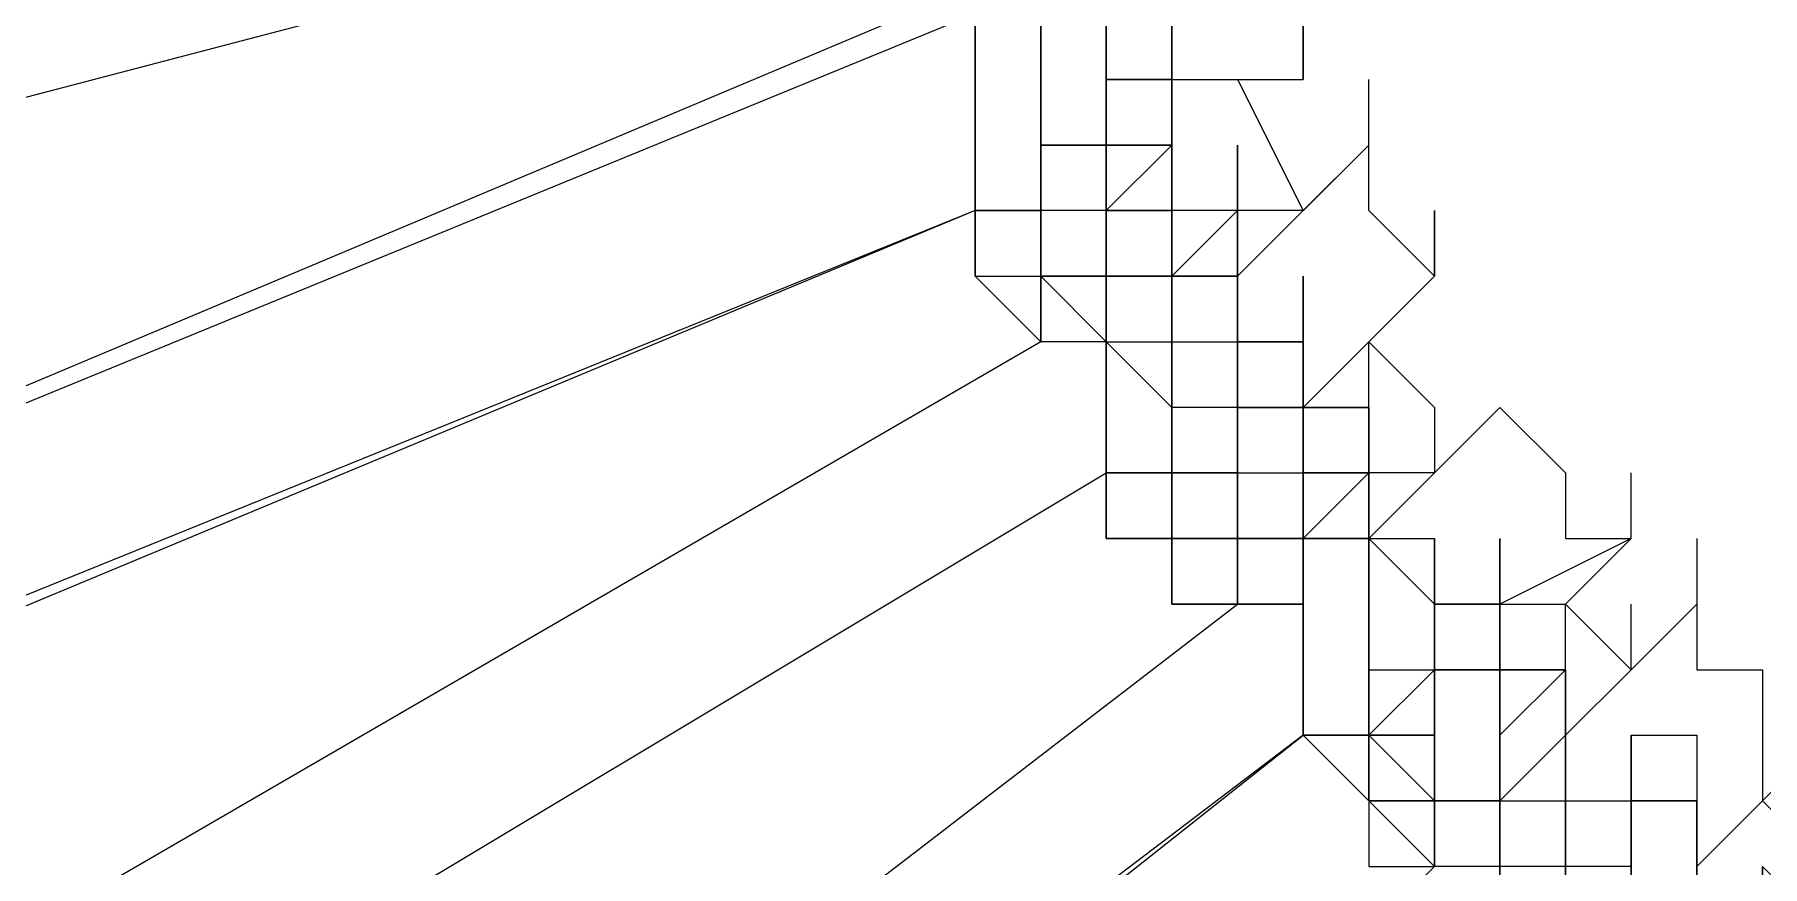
# Model space of a CAD drawing. Header units: inches. Extents: x 3324238 to 135265466, y -1036581 to 20094598.
# Drawn here: x 3353507.925 to 3353510.046, y -519256.345 to -519255.323 of the extents above; entities that cross this region are included whole.
import ezdxf

# ---------------------------------------------------------------- set-up
doc = ezdxf.new("R2010")
doc.units = ezdxf.units.IN
doc.header["$MEASUREMENT"] = 0
doc.layers.add('PDF_Geometry', color=7, linetype='Continuous')

msp = doc.modelspace()

# ---------------------------------------------------------------- linework, layer by layer
at = {"layer": 'PDF_Geometry', "lineweight": 25}
for points in [[(3353505.776, -519256.2641), (3353505.776, -519256.3446), (3353505.776, -519256.4252), (3353505.776, -519256.3446), (3353505.776, -519256.4252), (3353505.8566, -519256.4252), (3353505.776, -519256.4252), (3353505.776, -519256.3446), (3353505.6954, -519256.3446), (3353505.6149, -519256.2641), (3353505.6149, -519256.1835), (3353505.5343, -519256.1029), (3353505.5343, -519256.0223), (3353508.9183, -519255.1361)], [(3353509.0794, -519255.2972), (3353509.0794, -519255.3778), (3353509.0794, -519255.2972), (3353509.0794, -519255.2166)], [(3353509.0794, -519255.2972), (3353509.0794, -519255.3778), (3353509.0794, -519255.2972), (3353509.0794, -519255.3778), (3353509.0794, -519255.2972), (3353505.9371, -519256.5863), (3353508.9989, -519255.2972)], [(3353508.9989, -519255.2972), (3353509.0794, -519255.2972), (3353509.0794, -519255.3778), (3353509.0794, -519255.4583)], [(3353509.0794, -519255.3778), (3353509.0794, -519255.2972)], [(3353509.0794, -519255.3778), (3353509.0794, -519255.2972)], [(3353509.0794, -519255.6195), (3353509.0794, -519255.5389), (3353509.0794, -519255.4583), (3353509.0794, -519255.5389), (3353509.16, -519255.5389), (3353509.16, -519255.4583), (3353509.16, -519255.5389), (3353509.16, -519255.4583), (3353509.16, -519255.5389), (3353509.0794, -519255.5389), (3353509.0794, -519255.6195), (3353509.0794, -519255.5389), (3353509.0794, -519255.6195), (3353509.0794, -519255.5389), (3353509.0794, -519255.6195), (3353509.16, -519255.6195), (3353509.16, -519255.5389), (3353509.16, -519255.6195), (3353509.16, -519255.7001), (3353509.16, -519255.6195), (3353509.16, -519255.5389), (3353509.16, -519255.4583), (3353509.16, -519255.3778), (3353509.16, -519255.4583), (3353509.2406, -519255.4583), (3353509.2406, -519255.3778), (3353509.2406, -519255.4583), (3353509.2406, -519255.5389), (3353509.2406, -519255.4583), (3353509.2406, -519255.5389), (3353509.2406, -519255.6195), (3353509.2406, -519255.5389), (3353509.2406, -519255.6195), (3353509.2406, -519255.5389), (3353509.2406, -519255.6195), (3353509.3211, -519255.6195), (3353509.3211, -519255.5389), (3353509.2406, -519255.5389), (3353509.2406, -519255.4583), (3353509.2406, -519255.5389), (3353509.2406, -519255.6195), (3353509.2406, -519255.7001), (3353509.2406, -519255.6195), (3353509.2406, -519255.5389), (3353509.3211, -519255.5389), (3353509.3211, -519255.4583), (3353509.3211, -519255.5389), (3353509.3211, -519255.4583), (3353509.3211, -519255.5389), (3353509.3211, -519255.4583), (3353509.3211, -519255.3778), (3353509.3211, -519255.4583), (3353509.3211, -519255.3778), (3353509.3211, -519255.4583), (3353509.3211, -519255.3778), (3353509.3211, -519255.4583), (3353509.3211, -519255.5389), (3353509.3211, -519255.4583), (3353509.3211, -519255.3778), (3353509.2406, -519255.3778), (3353509.3211, -519255.3778), (3353509.3211, -519255.4583), (3353509.3211, -519255.5389), (3353509.3211, -519255.4583), (3353509.3211, -519255.5389), (3353509.3211, -519255.6195), (3353509.3211, -519255.5389), (3353509.3211, -519255.4583), (3353509.3211, -519255.3778), (3353509.3211, -519255.4583), (3353509.3211, -519255.3778), (3353509.3211, -519255.2972), (3353509.3211, -519255.3778), (3353509.3211, -519255.4583), (3353509.3211, -519255.3778), (3353509.3211, -519255.4583), (3353509.3211, -519255.3778), (3353509.4017, -519255.3778), (3353509.4823, -519255.5389), (3353509.4017, -519255.5389), (3353509.4017, -519255.4583), (3353509.4017, -519255.5389), (3353509.4017, -519255.4583), (3353509.4017, -519255.5389), (3353509.3211, -519255.5389), (3353509.3211, -519255.4583), (3353509.3211, -519255.5389), (3353509.2406, -519255.5389), (3353509.2406, -519255.4583), (3353509.2406, -519255.5389), (3353509.2406, -519255.4583), (3353509.2406, -519255.5389), (3353509.16, -519255.5389), (3353509.16, -519255.4583), (3353509.16, -519255.5389), (3353509.16, -519255.4583), (3353509.16, -519255.3778), (3353509.16, -519255.2972), (3353509.16, -519255.3778), (3353509.16, -519255.2972), (3353509.16, -519255.3778), (3353509.16, -519255.2972)], [(3353509.16, -519255.2972), (3353509.16, -519255.3778), (3353509.16, -519255.4583), (3353509.16, -519255.5389), (3353509.16, -519255.4583), (3353509.16, -519255.5389), (3353509.16, -519255.4583), (3353509.16, -519255.5389), (3353509.16, -519255.6195), (3353509.16, -519255.5389), (3353509.16, -519255.6195), (3353509.16, -519255.5389), (3353509.16, -519255.6195), (3353509.16, -519255.5389), (3353509.16, -519255.6195), (3353509.2406, -519255.6195), (3353509.2406, -519255.5389), (3353509.2406, -519255.6195), (3353509.2406, -519255.5389), (3353509.3211, -519255.5389), (3353509.3211, -519255.4583), (3353509.3211, -519255.5389), (3353509.3211, -519255.4583), (3353509.3211, -519255.3778), (3353509.4823, -519255.3778), (3353509.4823, -519255.2972)], [(3353509.16, -519255.3778), (3353509.16, -519255.2972)], [(3353509.16, -519255.3778), (3353509.16, -519255.2972)], [(3353509.3211, -519255.3778), (3353509.3211, -519255.4583), (3353509.3211, -519255.3778), (3353509.3211, -519255.2972), (3353509.3211, -519255.3778), (3353509.3211, -519255.4583), (3353509.3211, -519255.5389), (3353509.3211, -519255.4583), (3353509.3211, -519255.5389), (3353509.3211, -519255.4583), (3353509.3211, -519255.5389), (3353509.3211, -519255.6195), (3353509.3211, -519255.5389), (3353509.3211, -519255.6195), (3353509.4017, -519255.5389), (3353509.3211, -519255.5389), (3353509.3211, -519255.4583), (3353509.3211, -519255.5389), (3353509.2406, -519255.5389), (3353509.2406, -519255.6195), (3353509.2406, -519255.7001), (3353509.2406, -519255.6195), (3353509.2406, -519255.5389), (3353509.3211, -519255.5389), (3353509.3211, -519255.4583), (3353509.2406, -519255.5389), (3353509.2406, -519255.6195), (3353509.2406, -519255.7001), (3353509.2406, -519255.6195), (3353509.2406, -519255.7001), (3353509.2406, -519255.6195), (3353509.2406, -519255.5389), (3353509.2406, -519255.6195), (3353509.2406, -519255.5389), (3353509.2406, -519255.4583), (3353509.2406, -519255.5389), (3353509.2406, -519255.6195), (3353509.2406, -519255.5389), (3353509.2406, -519255.4583), (3353509.2406, -519255.3778), (3353509.2406, -519255.2972), (3353509.2406, -519255.3778), (3353509.2406, -519255.4583), (3353509.2406, -519255.5389), (3353509.3211, -519255.5389), (3353509.3211, -519255.4583), (3353509.3211, -519255.5389), (3353509.3211, -519255.6195), (3353509.4017, -519255.6195), (3353509.4017, -519255.5389), (3353509.4017, -519255.4583), (3353509.4017, -519255.5389), (3353509.4017, -519255.6195), (3353509.4017, -519255.5389), (3353509.4017, -519255.4583)], [(3353509.2406, -519255.2972), (3353509.2406, -519255.3778), (3353509.2406, -519255.2972)], [(3353509.2406, -519255.4583), (3353509.2406, -519255.3778), (3353509.2406, -519255.2972)], [(3353509.4017, -519255.7806), (3353509.3211, -519255.7806), (3353509.3211, -519255.8612), (3353509.3211, -519255.7806), (3353509.3211, -519255.8612), (3353509.3211, -519255.7806), (3353509.3211, -519255.8612), (3353509.3211, -519255.7806), (3353509.3211, -519255.8612), (3353509.3211, -519255.7806), (3353509.3211, -519255.8612), (3353509.3211, -519255.9418), (3353509.3211, -519255.8612), (3353509.3211, -519255.9418), (3353509.3211, -519255.8612), (3353509.3211, -519255.9418), (3353509.3211, -519255.8612), (3353509.3211, -519255.7806), (3353509.3211, -519255.7001), (3353509.3211, -519255.6195), (3353509.3211, -519255.7001), (3353509.4017, -519255.7001), (3353509.4017, -519255.6195), (3353509.3211, -519255.6195), (3353509.3211, -519255.5389), (3353509.3211, -519255.4583), (3353509.3211, -519255.3778), (3353509.3211, -519255.4583), (3353509.3211, -519255.5389), (3353509.3211, -519255.4583), (3353509.3211, -519255.5389), (3353509.3211, -519255.4583), (3353509.3211, -519255.3778), (3353509.3211, -519255.4583), (3353509.2406, -519255.4583), (3353509.3211, -519255.4583), (3353509.2406, -519255.4583), (3353509.2406, -519255.5389), (3353509.2406, -519255.4583), (3353509.2406, -519255.5389), (3353509.2406, -519255.4583), (3353509.2406, -519255.5389), (3353509.2406, -519255.4583), (3353509.16, -519255.4583), (3353509.16, -519255.5389), (3353509.0794, -519255.5389), (3353506.1789, -519256.7475)], [(3353509.0794, -519255.4583), (3353509.0794, -519255.3778)], [(3353509.16, -519255.3778), (3353509.16, -519255.4583)], [(3353509.2406, -519255.4583), (3353509.2406, -519255.3778)], [(3353509.2406, -519255.4583), (3353509.2406, -519255.3778)], [(3353509.2406, -519255.4583), (3353509.2406, -519255.3778)], [(3353509.2406, -519255.4583), (3353509.2406, -519255.3778)], [(3353509.2406, -519255.4583), (3353509.2406, -519255.3778)], [(3353509.2406, -519255.4583), (3353509.2406, -519255.3778)], [(3353509.2406, -519255.4583), (3353509.2406, -519255.3778)], [(3353509.2406, -519255.4583), (3353509.2406, -519255.3778)], [(3353509.3211, -519255.4584), (3353509.3211, -519255.3778)], [(3353509.3211, -519255.4584), (3353509.3211, -519255.3778)], [(3353509.4017, -519255.3778), (3353509.4823, -519255.3778)], [(3353509.6434, -519255.6195), (3353509.5629, -519255.5389), (3353509.5629, -519255.4583), (3353509.5629, -519255.3778)], [(3353509.16, -519255.6195), (3353509.16, -519255.5389), (3353509.16, -519255.6195), (3353509.16, -519255.5389), (3353509.16, -519255.6195), (3353509.2406, -519255.6195), (3353509.16, -519255.6195), (3353509.16, -519255.5389), (3353509.16, -519255.6195), (3353509.16, -519255.5389), (3353509.16, -519255.6195), (3353509.16, -519255.5389), (3353509.16, -519255.6195), (3353509.16, -519255.5389), (3353509.16, -519255.6195), (3353509.16, -519255.5389), (3353509.16, -519255.6195), (3353509.16, -519255.5389), (3353509.16, -519255.6195), (3353509.16, -519255.5389), (3353509.16, -519255.6195), (3353509.16, -519255.5389), (3353509.16, -519255.6195), (3353509.16, -519255.5389), (3353509.0794, -519255.5389), (3353509.0794, -519255.4583), (3353509.0794, -519255.5389), (3353509.0794, -519255.4583), (3353509.0794, -519255.5389), (3353509.0794, -519255.4583), (3353509.0794, -519255.5389), (3353509.0794, -519255.4583), (3353509.0794, -519255.5389), (3353509.0794, -519255.4583), (3353509.0794, -519255.5389), (3353509.0794, -519255.4583)], [(3353509.16, -519255.5389), (3353509.16, -519255.4583)], [(3353509.16, -519255.5389), (3353509.16, -519255.4583)], [(3353509.16, -519255.5389), (3353509.16, -519255.4583)], [(3353509.16, -519255.5389), (3353509.16, -519255.4583)], [(3353509.16, -519255.5389), (3353509.16, -519255.4583)], [(3353509.16, -519255.5389), (3353509.16, -519255.4583)], [(3353509.16, -519255.5389), (3353509.16, -519255.4583)], [(3353509.16, -519255.5389), (3353509.16, -519255.4583)], [(3353509.16, -519255.5389), (3353509.16, -519255.4583)], [(3353509.16, -519255.5389), (3353509.16, -519255.4583)], [(3353509.16, -519255.5389), (3353509.16, -519255.4583)], [(3353509.16, -519255.6195), (3353509.16, -519255.5389), (3353509.16, -519255.4583)], [(3353509.16, -519255.5389), (3353509.16, -519255.4583)], [(3353509.16, -519255.4583), (3353509.2406, -519255.4583)], [(3353509.16, -519255.5389), (3353509.16, -519255.4583)], [(3353509.16, -519255.5389), (3353509.16, -519255.4583)], [(3353509.16, -519255.5389), (3353509.16, -519255.4583)], [(3353509.16, -519255.5389), (3353509.16, -519255.4583)], [(3353509.16, -519255.5389), (3353509.16, -519255.4583)], [(3353509.16, -519255.5389), (3353509.16, -519255.4583)], [(3353509.16, -519255.5389), (3353509.16, -519255.4584)], [(3353509.2406, -519255.4583), (3353509.3211, -519255.4583)], [(3353509.2406, -519255.4583), (3353509.3211, -519255.4583), (3353509.2406, -519255.4583)], [(3353509.2406, -519255.5389), (3353509.3211, -519255.5389), (3353509.3211, -519255.4583)], [(3353509.3211, -519255.4583), (3353509.2406, -519255.5389)], [(3353509.2406, -519255.5389), (3353509.2406, -519255.4583)], [(3353509.2406, -519255.5389), (3353509.2406, -519255.4583)], [(3353509.2406, -519255.5389), (3353509.2406, -519255.4583)], [(3353509.2406, -519255.5389), (3353509.2406, -519255.4583)], [(3353509.2406, -519255.5389), (3353509.2406, -519255.4583)], [(3353509.2406, -519255.5389), (3353509.2406, -519255.4583)], [(3353509.5629, -519255.4583), (3353509.4017, -519255.6195), (3353509.3211, -519255.6195), (3353509.2406, -519255.6195), (3353509.2406, -519255.5389)], [(3353509.2406, -519255.5389), (3353509.2406, -519255.4583)], [(3353509.2406, -519255.5389), (3353509.2406, -519255.4583)], [(3353509.2406, -519255.5389), (3353509.2406, -519255.4583)], [(3353509.3211, -519255.5389), (3353509.3211, -519255.4583)], [(3353509.3211, -519255.5389), (3353509.3211, -519255.4583)], [(3353509.3211, -519255.5389), (3353509.3211, -519255.4583)], [(3353509.3211, -519255.5389), (3353509.3211, -519255.4583)], [(3353509.3211, -519255.5389), (3353509.3211, -519255.4583)], [(3353509.4017, -519255.5389), (3353509.4017, -519255.4583)], [(3353509.5628, -519255.4583), (3353509.4823, -519255.5389)], [(3353509.0794, -519255.5389), (3353506.0983, -519256.7475), (3353506.0177, -519256.7475), (3353506.0177, -519256.6669), (3353506.0177, -519256.7475), (3353506.0177, -519256.8281)], [(3353509.16, -519255.5389), (3353509.16, -519255.6195), (3353509.16, -519255.7001), (3353506.6623, -519257.1503), (3353506.5817, -519257.1503), (3353506.6623, -519257.1503), (3353506.6623, -519257.2309), (3353506.5817, -519257.2309), (3353506.5817, -519257.3115), (3353506.5817, -519257.392), (3353506.5817, -519257.3115), (3353506.5817, -519257.392), (3353506.5817, -519257.3115), (3353506.5817, -519257.392), (3353506.5817, -519257.3115), (3353506.5817, -519257.2309), (3353506.5817, -519257.1503), (3353506.5817, -519257.0698), (3353506.5817, -519256.9892)], [(3353509.0794, -519255.6195), (3353509.16, -519255.7001), (3353509.16, -519255.6195), (3353509.2406, -519255.6195), (3353509.2406, -519255.5389)], [(3353509.0794, -519255.6195), (3353509.0794, -519255.5389)], [(3353509.16, -519255.5389), (3353509.0794, -519255.5389), (3353509.16, -519255.5389)], [(3353509.0794, -519255.5389), (3353509.0794, -519255.6195), (3353509.0794, -519255.5389)], [(3353509.16, -519255.6195), (3353509.16, -519255.5389)], [(3353509.16, -519255.5389), (3353509.16, -519255.6195)], [(3353509.16, -519255.6195), (3353509.16, -519255.5389)], [(3353509.16, -519255.5389), (3353509.16, -519255.6195), (3353509.16, -519255.5389)], [(3353509.2406, -519255.6195), (3353509.2406, -519255.5389)], [(3353509.2406, -519255.6195), (3353509.2406, -519255.5389)], [(3353509.2406, -519255.7001), (3353509.2406, -519255.6195), (3353509.2406, -519255.5389)], [(3353509.3211, -519255.6195), (3353509.3211, -519255.5389)], [(3353509.3211, -519255.6195), (3353509.3211, -519255.5389)], [(3353509.3211, -519255.6195), (3353509.3211, -519255.5389)], [(3353509.3211, -519255.6195), (3353509.3211, -519255.5389)], [(3353509.3211, -519255.6195), (3353509.3211, -519255.5389)], [(3353509.3211, -519255.6195), (3353509.3211, -519255.5389)], [(3353509.4017, -519255.6195), (3353509.4017, -519255.5389), (3353509.4017, -519255.6195), (3353509.4017, -519255.7001), (3353509.4017, -519255.7806), (3353509.4017, -519255.7001)], [(3353506.8234, -519257.3115), (3353509.2406, -519255.8612), (3353509.3211, -519255.8612), (3353509.3211, -519255.7806), (3353509.3211, -519255.8612), (3353509.3211, -519255.9418), (3353509.3211, -519255.8612), (3353509.3211, -519255.7806), (3353509.3211, -519255.8612), (3353509.3211, -519255.9418), (3353509.3211, -519255.8612), (3353509.3211, -519255.9418), (3353509.3211, -519255.8612), (3353509.4017, -519255.8612), (3353509.4017, -519255.7806), (3353509.4017, -519255.7001), (3353509.4017, -519255.7806), (3353509.3211, -519255.7806), (3353509.3211, -519255.7001), (3353509.3211, -519255.6195)], [(3353509.2406, -519255.6195), (3353509.2406, -519255.7001), (3353509.2406, -519255.6195), (3353509.16, -519255.6195), (3353509.2406, -519255.7001), (3353509.2406, -519255.7806), (3353509.2406, -519255.7001), (3353509.3211, -519255.7001), (3353509.3211, -519255.6195), (3353509.4017, -519255.6195), (3353509.4017, -519255.7001), (3353509.4017, -519255.7806), (3353509.4017, -519255.7001), (3353509.4823, -519255.7001), (3353509.4823, -519255.7806), (3353509.4823, -519255.7001), (3353509.4823, -519255.7806), (3353509.4823, -519255.7001), (3353509.4823, -519255.6195), (3353509.4823, -519255.7001), (3353509.4823, -519255.7806), (3353509.4823, -519255.8612), (3353509.4823, -519255.9418), (3353509.4823, -519255.8612), (3353509.4823, -519255.7806)], [(3353509.2406, -519255.6195), (3353509.16, -519255.6195)], [(3353509.16, -519255.7001), (3353509.16, -519255.6195)], [(3353509.2406, -519255.7001), (3353509.2406, -519255.6195)], [(3353509.2406, -519255.7001), (3353509.2406, -519255.6195)], [(3353509.2406, -519255.7001), (3353509.2406, -519255.6195)], [(3353509.2406, -519255.7001), (3353509.2406, -519255.6195)], [(3353509.2406, -519255.7001), (3353509.2406, -519255.6195)], [(3353509.2406, -519255.7001), (3353509.2406, -519255.6195)], [(3353509.2406, -519255.7001), (3353509.2406, -519255.6195)], [(3353509.2406, -519255.7001), (3353509.2406, -519255.6195)], [(3353509.2406, -519255.7001), (3353509.2406, -519255.6195), (3353509.2406, -519255.7001)], [(3353509.2406, -519255.7001), (3353509.2406, -519255.6195)], [(3353509.2406, -519255.7001), (3353509.2406, -519255.6195)], [(3353509.3211, -519255.6195), (3353509.4017, -519255.6195), (3353509.4017, -519255.7001), (3353509.4017, -519255.7806), (3353509.4823, -519255.7806), (3353509.6434, -519255.6195), (3353509.5629, -519255.7001), (3353509.4823, -519255.7806), (3353509.4823, -519255.7001), (3353509.4823, -519255.7806), (3353509.4823, -519255.7001), (3353509.4823, -519255.7806), (3353509.4823, -519255.7001), (3353509.4823, -519255.7806), (3353509.4823, -519255.7001), (3353509.4823, -519255.7806), (3353509.4823, -519255.7001), (3353509.4823, -519255.7806)], [(3353509.3211, -519255.7001), (3353509.3211, -519255.6195)], [(3353509.3211, -519255.7806), (3353509.3211, -519255.7001), (3353509.3211, -519255.6195)], [(3353509.4017, -519255.6195), (3353509.3211, -519255.6195)], [(3353509.3211, -519255.7001), (3353509.3211, -519255.6195), (3353509.3211, -519255.7001)], [(3353509.4823, -519255.7001), (3353509.4823, -519255.6195)], [(3353509.4823, -519255.8612), (3353509.4823, -519255.9418), (3353509.4823, -519256.0223), (3353509.4823, -519255.9418), (3353509.4823, -519256.0223), (3353509.4823, -519255.9418), (3353509.4823, -519256.0223), (3353509.4823, -519255.9418), (3353509.4823, -519255.8612), (3353509.4823, -519255.7806), (3353509.4823, -519255.7001), (3353509.4823, -519255.7806), (3353509.4823, -519255.8612), (3353509.4823, -519255.7806), (3353509.4823, -519255.8612), (3353509.4823, -519255.7806), (3353509.4823, -519255.7001), (3353509.4017, -519255.7001), (3353509.4017, -519255.7806), (3353509.4823, -519255.7806), (3353509.4017, -519255.7806), (3353509.3211, -519255.7806), (3353509.2406, -519255.7001), (3353509.16, -519255.7001), (3353506.6623, -519257.1503)], [(3353509.2406, -519255.7001), (3353509.16, -519255.7001)], [(3353509.2406, -519255.7806), (3353509.2406, -519255.7001)], [(3353509.2406, -519255.7001), (3353509.2406, -519255.7806)], [(3353509.2406, -519255.7806), (3353509.2406, -519255.7001)], [(3353509.2406, -519255.7806), (3353509.2406, -519255.7001)], [(3353509.2406, -519255.7806), (3353509.2406, -519255.7001)], [(3353509.4017, -519255.7001), (3353509.4017, -519255.7806), (3353509.4823, -519255.7806), (3353509.4823, -519255.8612)], [(3353509.4017, -519255.7806), (3353509.4017, -519255.7001)], [(3353509.4017, -519255.7806), (3353509.4017, -519255.7001)], [(3353509.4017, -519255.7806), (3353509.4017, -519255.7001)], [(3353509.5629, -519255.8612), (3353509.5629, -519255.9418), (3353509.4823, -519255.9418), (3353509.5629, -519255.9418), (3353509.4823, -519255.9418), (3353509.4823, -519255.8612), (3353509.4823, -519255.9418), (3353509.4823, -519255.8612), (3353509.4823, -519255.7806), (3353509.4823, -519255.7001), (3353509.4823, -519255.7806), (3353509.4823, -519255.8612), (3353509.4823, -519255.9418), (3353509.4823, -519255.8612), (3353509.4823, -519255.9418), (3353509.5629, -519255.8612), (3353509.5629, -519255.7806)], [(3353509.4823, -519255.7806), (3353509.4823, -519255.7001)], [(3353509.4823, -519255.7806), (3353509.4823, -519255.7001)], [(3353509.4823, -519255.7806), (3353509.4823, -519255.7001)], [(3353509.6434, -519256.2641), (3353509.6434, -519256.3446), (3353509.6434, -519256.2641), (3353509.5629, -519256.2641), (3353509.5629, -519256.1835), (3353509.5629, -519256.1029), (3353509.6434, -519256.1029), (3353509.6434, -519256.0223), (3353509.6434, -519256.1029), (3353509.6434, -519256.0223), (3353509.6434, -519256.1029), (3353509.6434, -519256.0223), (3353509.6434, -519256.1029), (3353509.6434, -519256.0223), (3353509.6434, -519256.1029), (3353509.724, -519256.1029), (3353509.724, -519256.1835), (3353509.724, -519256.2641), (3353509.724, -519256.3446), (3353509.724, -519256.2641), (3353509.6434, -519256.2641), (3353509.6434, -519256.1835), (3353509.6434, -519256.1029), (3353509.6434, -519256.0223), (3353509.5629, -519255.9418), (3353509.4823, -519255.9418), (3353509.4823, -519255.8612), (3353509.5629, -519255.8612), (3353509.5629, -519255.9418), (3353509.5629, -519255.8612), (3353509.5629, -519255.9418), (3353509.5629, -519255.8612), (3353509.5629, -519255.7806), (3353509.5629, -519255.8612), (3353509.5629, -519255.7806), (3353509.5629, -519255.7001), (3353509.6434, -519255.7806), (3353509.6434, -519255.8612)], [(3353509.4823, -519255.7806), (3353509.4823, -519255.7001)], [(3353509.4823, -519255.7806), (3353509.4823, -519255.7001)], [(3353506.8234, -519257.3115), (3353509.2406, -519255.8612), (3353509.2406, -519255.7806), (3353509.2406, -519255.8612), (3353509.2406, -519255.9418), (3353509.2406, -519255.8612), (3353509.3211, -519255.8612), (3353509.3211, -519255.9418), (3353509.3211, -519255.8612), (3353509.3211, -519255.9418), (3353509.3211, -519256.0223), (3353509.3211, -519255.9418), (3353509.3211, -519255.8612), (3353509.3211, -519255.9418), (3353509.3211, -519255.8612), (3353509.2406, -519255.8612), (3353509.2406, -519255.9418), (3353509.3211, -519255.9418), (3353509.2406, -519255.9418)], [(3353507.2263, -519257.4726), (3353507.2263, -519257.5532), (3353507.3069, -519257.5532), (3353507.3069, -519257.6338), (3353509.4017, -519256.0223), (3353509.4017, -519255.9418), (3353509.3211, -519255.9418), (3353509.4017, -519255.9418), (3353509.4823, -519255.9418), (3353509.4823, -519256.0223), (3353509.4823, -519256.1029), (3353509.4823, -519256.0223), (3353509.4823, -519255.9418), (3353509.4823, -519255.8612), (3353509.4823, -519255.7806), (3353509.4823, -519255.8612), (3353509.4823, -519255.7806)], [(3353509.5629, -519255.7806), (3353509.5629, -519255.8612), (3353509.5629, -519255.9418), (3353509.5629, -519256.0223), (3353509.5629, -519256.1029), (3353509.5629, -519256.0223), (3353509.5629, -519256.1029), (3353509.6434, -519256.1029), (3353509.6434, -519256.0223), (3353509.6434, -519256.1029), (3353509.5629, -519256.1835), (3353509.5629, -519256.2641), (3353509.5629, -519256.1835), (3353509.5629, -519256.2641), (3353509.5629, -519256.1835), (3353509.5629, -519256.2641), (3353509.5629, -519256.1835), (3353509.5629, -519256.1029), (3353509.5629, -519256.1835), (3353509.4823, -519256.1835), (3353507.468, -519257.7143)], [(3353509.2406, -519255.8612), (3353509.2406, -519255.7806)], [(3353509.2406, -519255.8612), (3353509.2406, -519255.7806)], [(3353509.2406, -519255.8612), (3353509.2406, -519255.7806)], [(3353509.2406, -519255.8612), (3353509.2406, -519255.7806)], [(3353509.2406, -519255.8612), (3353509.2406, -519255.7806)], [(3353509.2406, -519255.8612), (3353509.2406, -519255.7806)], [(3353509.2406, -519255.8612), (3353509.2406, -519255.7806)], [(3353509.2406, -519255.8612), (3353509.2406, -519255.7806)], [(3353509.3211, -519255.8612), (3353509.3211, -519255.7806)], [(3353509.5629, -519255.9418), (3353509.5629, -519255.8612), (3353509.5629, -519255.9418), (3353509.6434, -519255.9418), (3353509.6434, -519256.0223), (3353509.6434, -519256.1029), (3353509.6434, -519256.1835), (3353509.6434, -519256.2641), (3353509.6434, -519256.3446), (3353509.5629, -519256.2641), (3353509.4823, -519256.1835), (3353509.5629, -519256.1835), (3353509.5629, -519256.1029), (3353509.5629, -519256.0223), (3353509.5629, -519255.9418), (3353509.4823, -519255.9418), (3353509.4823, -519256.0223), (3353509.4823, -519255.9418), (3353509.4017, -519255.9418), (3353509.4017, -519255.8612), (3353509.4017, -519255.9418), (3353509.4017, -519255.8612), (3353509.4017, -519255.9418), (3353509.4017, -519256.0223), (3353509.4017, -519255.9418), (3353509.4017, -519255.8612), (3353509.4017, -519255.9418), (3353509.4017, -519255.8612), (3353509.4017, -519255.9418), (3353509.4017, -519256.0223), (3353509.4017, -519255.9418), (3353509.4823, -519255.9418), (3353509.4823, -519256.0223), (3353509.4823, -519255.9418), (3353509.4823, -519255.8612), (3353509.4823, -519255.9418), (3353509.4823, -519256.0223), (3353509.4823, -519256.1029), (3353509.4823, -519256.1835), (3353509.5629, -519256.1835), (3353509.5629, -519256.1029), (3353509.5629, -519256.1835), (3353509.5629, -519256.1029), (3353509.6434, -519256.1029), (3353509.6434, -519256.1835), (3353509.6434, -519256.1029), (3353509.6434, -519256.1835), (3353509.6434, -519256.2641), (3353509.6434, -519256.1835), (3353509.6434, -519256.2641), (3353509.6434, -519256.1835), (3353509.6434, -519256.2641), (3353509.6434, -519256.1835), (3353509.6434, -519256.2641), (3353509.6434, -519256.1835), (3353509.6434, -519256.2641), (3353509.6434, -519256.1835), (3353509.6434, -519256.2641), (3353509.5629, -519256.2641), (3353509.6434, -519256.2641), (3353509.5629, -519256.2641), (3353509.5629, -519256.1835), (3353509.5629, -519256.2641), (3353509.5629, -519256.1835), (3353509.5629, -519256.2641), (3353509.5629, -519256.1835), (3353509.6434, -519256.1835), (3353509.5629, -519256.1835), (3353509.5629, -519256.1029), (3353509.5629, -519256.1835), (3353509.5629, -519256.1029), (3353509.5629, -519256.0223), (3353509.5629, -519255.9418), (3353509.4823, -519255.9418), (3353509.5629, -519255.9418), (3353509.724, -519255.7806), (3353509.8046, -519255.8612), (3353509.8046, -519255.9418), (3353509.8851, -519255.9418), (3353509.724, -519256.0223), (3353509.724, -519256.1029), (3353509.8046, -519256.1029), (3353509.8046, -519256.0223), (3353509.8851, -519256.1029), (3353509.8851, -519256.0223)], [(3353509.4017, -519255.8612), (3353509.4017, -519255.7806)], [(3353509.4017, -519255.8612), (3353509.4017, -519255.7806)], [(3353509.4017, -519255.7806), (3353509.4017, -519255.8612), (3353509.4017, -519255.7806)], [(3353509.4823, -519255.8612), (3353509.4823, -519255.7806), (3353509.4823, -519255.8612), (3353509.4823, -519255.7806)], [(3353509.5629, -519255.8612), (3353509.5629, -519255.7806)], [(3353509.5629, -519255.8612), (3353509.5629, -519255.7806)], [(3353509.724, -519255.7806), (3353509.6434, -519255.8612)], [(3353509.2406, -519255.8612), (3353509.3211, -519255.8612)], [(3353509.2406, -519255.8612), (3353509.3211, -519255.8612), (3353509.3211, -519255.9418)], [(3353509.3211, -519255.9418), (3353509.3211, -519255.8612)], [(3353509.3211, -519255.9418), (3353509.3211, -519255.8612)], [(3353509.3211, -519255.9418), (3353509.3211, -519255.8612)], [(3353509.3211, -519255.9418), (3353509.3211, -519255.8612)], [(3353509.3211, -519255.8612), (3353509.3211, -519255.9418)], [(3353509.3211, -519255.9418), (3353509.3211, -519255.8612)], [(3353509.3211, -519255.9418), (3353509.3211, -519255.8612)], [(3353509.4017, -519255.9418), (3353509.4017, -519255.8612)], [(3353509.4017, -519255.9418), (3353509.4017, -519255.8612)], [(3353509.4017, -519255.9418), (3353509.4017, -519255.8612)], [(3353509.4017, -519255.9418), (3353509.4017, -519255.8612)], [(3353509.4017, -519255.9418), (3353509.4017, -519255.8612)], [(3353509.4017, -519255.9418), (3353509.4017, -519255.8612)], [(3353509.4017, -519255.9418), (3353509.4017, -519255.8612)], [(3353509.4017, -519255.9418), (3353509.4017, -519255.8612)], [(3353509.4017, -519255.9418), (3353509.4017, -519255.8612)], [(3353509.4017, -519255.9418), (3353509.4017, -519255.8612)], [(3353509.4017, -519255.9418), (3353509.4017, -519255.8612)], [(3353509.4823, -519255.8612), (3353509.5629, -519255.8612), (3353509.4823, -519255.8612)], [(3353509.4823, -519255.8612), (3353509.4823, -519255.9418), (3353509.4823, -519256.0223), (3353509.4823, -519256.1029), (3353509.4823, -519256.0223), (3353509.4823, -519256.1029), (3353509.4823, -519256.1835), (3353509.4823, -519256.1029), (3353509.4823, -519256.1835), (3353509.4823, -519256.1029), (3353509.4823, -519256.1835), (3353509.4823, -519256.1029), (3353509.4823, -519256.1835), (3353509.4823, -519256.1029), (3353509.4823, -519256.1835), (3353509.4823, -519256.1029), (3353509.4823, -519256.1835), (3353509.4823, -519256.1029)], [(3353509.4823, -519256.0223), (3353509.4823, -519255.9418), (3353509.4823, -519255.8612)], [(3353509.4823, -519255.9418), (3353509.4823, -519255.8612)], [(3353509.5628, -519255.9418), (3353509.5628, -519255.8612)], [(3353509.5629, -519255.9418), (3353509.5629, -519255.8612)], [(3353509.6434, -519255.8612), (3353509.5629, -519255.8612)], [(3353509.5629, -519255.9418), (3353509.5629, -519255.8612)], [(3353509.5629, -519255.9418), (3353509.5629, -519255.8612)], [(3353509.5629, -519256.0223), (3353509.5629, -519255.9418), (3353509.5629, -519255.8612), (3353509.5629, -519255.9418)], [(3353509.8851, -519255.9418), (3353509.8851, -519255.8612)], [(3353509.8851, -519255.9418), (3353509.8851, -519255.8612)], [(3353509.3211, -519255.9418), (3353509.4017, -519255.9418), (3353509.3211, -519255.9418)], [(3353509.4017, -519255.9418), (3353509.3211, -519255.9418)], [(3353509.3211, -519255.9418), (3353509.4017, -519255.9418)], [(3353509.4017, -519255.9418), (3353509.3211, -519255.9418)], [(3353509.4017, -519255.9418), (3353509.4017, -519256.0223)], [(3353509.4017, -519256.0223), (3353509.4017, -519255.9418)], [(3353509.4017, -519256.0223), (3353509.4017, -519255.9418)], [(3353509.4823, -519256.0223), (3353509.4823, -519255.9418)], [(3353509.4823, -519256.0223), (3353509.4823, -519255.9418)], [(3353509.4823, -519256.0223), (3353509.4823, -519255.9418)], [(3353509.5629, -519255.9418), (3353509.5629, -519256.0223)], [(3353509.724, -519256.0223), (3353509.724, -519255.9418)], [(3353509.724, -519256.0223), (3353509.724, -519255.9418)], [(3353509.724, -519256.0223), (3353509.724, -519255.9418)], [(3353509.724, -519256.0223), (3353509.724, -519255.9418)], [(3353509.724, -519256.0223), (3353509.724, -519255.9418)], [(3353509.8046, -519256.0223), (3353509.8851, -519255.9418)], [(3353509.9657, -519255.9418), (3353509.9657, -519256.0223), (3353509.9657, -519256.1029), (3353510.0463, -519256.1029), (3353510.0463, -519256.1835), (3353510.0463, -519256.2641), (3353510.1269, -519256.3446), (3353510.1269, -519256.4252), (3353510.1269, -519256.3446), (3353510.1269, -519256.4252), (3353510.0463, -519256.4252), (3353510.0463, -519256.3446), (3353510.0463, -519256.4252), (3353510.0463, -519256.5058), (3353510.0463, -519256.4252), (3353510.0463, -519256.3446), (3353510.0463, -519256.4252), (3353510.1269, -519256.4252), (3353510.0463, -519256.3446)], [(3353507.3069, -519257.7143), (3353507.3069, -519257.6338), (3353509.4017, -519256.0223)], [(3353509.3211, -519256.0223), (3353509.4017, -519256.0223), (3353509.3211, -519256.0223)], [(3353509.4017, -519256.0223), (3353509.4823, -519256.0223)], [(3353509.4823, -519256.1029), (3353509.4823, -519256.0223), (3353509.4823, -519256.1029)], [(3353509.4823, -519256.1029), (3353509.4823, -519256.0223)], [(3353509.724, -519256.3446), (3353509.724, -519256.2641), (3353509.8046, -519256.2641), (3353509.8046, -519256.1835), (3353509.8046, -519256.2641), (3353509.8046, -519256.1835), (3353509.8046, -519256.1029), (3353509.724, -519256.1835), (3353509.724, -519256.1029), (3353509.724, -519256.1835), (3353509.724, -519256.1029), (3353509.724, -519256.1835), (3353509.724, -519256.2641), (3353509.724, -519256.1835), (3353509.724, -519256.2641), (3353509.724, -519256.1835), (3353509.724, -519256.1029), (3353509.724, -519256.1835), (3353509.724, -519256.1029), (3353509.724, -519256.0223), (3353509.724, -519256.1029), (3353509.724, -519256.0223), (3353509.724, -519256.1029), (3353509.724, -519256.1835), (3353509.724, -519256.1029), (3353509.724, -519256.1835), (3353509.724, -519256.1029), (3353509.724, -519256.1835), (3353509.724, -519256.1029), (3353509.724, -519256.0223), (3353509.724, -519256.1029), (3353509.724, -519256.0223), (3353509.724, -519256.1029), (3353509.724, -519256.1835), (3353509.724, -519256.2641), (3353509.6434, -519256.2641), (3353509.6434, -519256.1835), (3353509.6434, -519256.2641), (3353509.6434, -519256.3446), (3353509.6434, -519256.2641), (3353509.5629, -519256.2641), (3353509.6434, -519256.2641), (3353509.5629, -519256.2641), (3353509.6434, -519256.2641), (3353509.5629, -519256.2641), (3353509.5629, -519256.1835), (3353509.5629, -519256.2641), (3353509.5629, -519256.1835), (3353509.5629, -519256.2641), (3353509.5629, -519256.1835), (3353509.6434, -519256.2641), (3353509.6434, -519256.3446)], [(3353509.6434, -519256.1835), (3353509.6434, -519256.2641), (3353509.6434, -519256.1835), (3353509.6434, -519256.2641), (3353509.6434, -519256.1835), (3353509.6434, -519256.2641), (3353509.6434, -519256.1835), (3353509.6434, -519256.2641), (3353509.6434, -519256.1835), (3353509.6434, -519256.2641), (3353509.6434, -519256.1835), (3353509.6434, -519256.2641), (3353509.724, -519256.2641), (3353509.724, -519256.1835), (3353509.724, -519256.2641), (3353509.6434, -519256.2641), (3353509.6434, -519256.1835), (3353509.6434, -519256.2641), (3353509.6434, -519256.1835), (3353509.6434, -519256.2641), (3353509.6434, -519256.1835), (3353509.6434, -519256.2641), (3353509.6434, -519256.1835), (3353509.6434, -519256.2641), (3353509.6434, -519256.3446), (3353509.6434, -519256.2641), (3353509.5629, -519256.2641), (3353509.5629, -519256.1835), (3353509.5629, -519256.1029), (3353509.5629, -519256.1835), (3353509.5629, -519256.2641), (3353509.5629, -519256.1835), (3353509.5629, -519256.2641), (3353509.5629, -519256.1835), (3353509.5629, -519256.1029), (3353509.5629, -519256.0223), (3353509.5629, -519256.1029), (3353509.5629, -519256.1835)], [(3353509.5629, -519256.1835), (3353509.5629, -519256.1029), (3353509.6434, -519256.1029), (3353509.6434, -519256.0223)], [(3353509.724, -519256.0223), (3353509.6434, -519256.0223), (3353509.724, -519256.0223)], [(3353509.6434, -519256.1029), (3353509.6434, -519256.0223)], [(3353509.6434, -519256.1029), (3353509.6434, -519256.0223)], [(3353509.6434, -519256.1029), (3353509.6434, -519256.0223)], [(3353509.6434, -519256.1029), (3353509.6434, -519256.0223)], [(3353509.724, -519256.1029), (3353509.724, -519256.0223)], [(3353509.724, -519256.1029), (3353509.724, -519256.0223)], [(3353509.724, -519256.1029), (3353509.724, -519256.0223)], [(3353509.724, -519256.0223), (3353509.8046, -519256.0223)], [(3353509.724, -519256.1029), (3353509.724, -519256.0223)], [(3353509.724, -519256.2641), (3353509.724, -519256.3446), (3353509.724, -519256.2641), (3353509.724, -519256.1835), (3353509.724, -519256.2641), (3353509.724, -519256.1835), (3353509.724, -519256.2641), (3353509.724, -519256.1835), (3353509.724, -519256.1029), (3353509.724, -519256.0223), (3353509.724, -519256.1029), (3353509.724, -519256.1835), (3353509.724, -519256.1029), (3353509.8046, -519256.1029), (3353509.8046, -519256.1835), (3353509.8046, -519256.1029), (3353509.8046, -519256.1835), (3353509.8046, -519256.2641), (3353509.8851, -519256.2641), (3353509.9657, -519256.2641), (3353509.9657, -519256.3446), (3353509.9657, -519256.4252), (3353509.9657, -519256.3446)], [(3353509.724, -519256.4252), (3353509.724, -519256.3446), (3353509.724, -519256.2641), (3353509.724, -519256.3446), (3353509.724, -519256.2641), (3353509.8046, -519256.2641), (3353509.8046, -519256.1835), (3353509.8046, -519256.2641), (3353509.8046, -519256.1835), (3353509.8851, -519256.1029), (3353509.9657, -519256.0223), (3353509.8851, -519256.1029), (3353509.8046, -519256.1835)], [(3353509.724, -519256.1029), (3353509.724, -519256.0223)], [(3353509.8046, -519256.1029), (3353509.8046, -519256.0223)], [(3353509.8851, -519256.1029), (3353509.8851, -519256.0223)], [(3353509.9657, -519256.0223), (3353509.9657, -519256.1029)], [(3353509.6434, -519256.1835), (3353509.6434, -519256.1029), (3353509.6434, -519256.1835), (3353509.6434, -519256.2641), (3353509.5629, -519256.2641), (3353509.6434, -519256.3446), (3353509.6434, -519256.2641), (3353509.6434, -519256.1835), (3353509.6434, -519256.2641), (3353509.6434, -519256.3446), (3353509.6434, -519256.2641), (3353509.6434, -519256.3446), (3353509.6434, -519256.2641), (3353509.6434, -519256.3446), (3353507.9514, -519258.0366), (3353507.9514, -519257.9561), (3353507.9514, -519258.0366), (3353507.9514, -519257.956)], [(3353509.5629, -519256.2641), (3353509.5629, -519256.1835), (3353509.5629, -519256.1029)], [(3353509.5629, -519256.1029), (3353509.6434, -519256.1029)], [(3353509.724, -519256.1029), (3353509.6434, -519256.1029)], [(3353509.724, -519256.1029), (3353509.6434, -519256.1029)], [(3353509.724, -519256.2641), (3353509.724, -519256.1835), (3353509.724, -519256.1029), (3353509.6434, -519256.1029)], [(3353509.8046, -519256.1029), (3353509.8046, -519256.1835), (3353509.8046, -519256.1029), (3353509.8046, -519256.1835), (3353509.724, -519256.2641), (3353509.724, -519256.3446), (3353509.724, -519256.2641), (3353509.8046, -519256.2641), (3353509.8046, -519256.3446), (3353509.8046, -519256.4252), (3353509.8046, -519256.3446)], [(3353509.8046, -519256.1029), (3353509.724, -519256.1029)], [(3353509.724, -519256.1835), (3353509.724, -519256.1029)], [(3353509.724, -519256.1835), (3353509.724, -519256.1029)], [(3353509.724, -519256.1029), (3353509.724, -519256.1835)], [(3353509.724, -519256.2641), (3353509.724, -519256.1835), (3353509.724, -519256.1029)], [(3353509.724, -519256.1835), (3353509.724, -519256.1029)], [(3353509.724, -519256.1835), (3353509.724, -519256.1029)], [(3353509.724, -519256.1835), (3353509.724, -519256.1029)], [(3353509.724, -519256.1835), (3353509.724, -519256.1029)], [(3353509.724, -519256.1835), (3353509.724, -519256.1029)], [(3353509.724, -519256.1029), (3353509.724, -519256.1835)], [(3353509.724, -519256.1835), (3353509.724, -519256.1029), (3353509.724, -519256.1835)], [(3353509.724, -519256.2641), (3353509.724, -519256.1835), (3353509.724, -519256.1029)], [(3353509.8046, -519256.1835), (3353509.8046, -519256.1029)], [(3353509.8046, -519256.1835), (3353509.8046, -519256.1029)], [(3353509.8046, -519256.2641), (3353509.8046, -519256.1835), (3353509.8046, -519256.1029)], [(3353509.8046, -519256.1835), (3353509.8046, -519256.1029)], [(3353509.8046, -519256.1835), (3353509.8046, -519256.1029)], [(3353509.8046, -519256.1835), (3353509.8046, -519256.1029)], [(3353507.5486, -519257.7143), (3353509.4823, -519256.1835)], [(3353509.5628, -519256.2641), (3353509.5628, -519256.1835)], [(3353509.5629, -519256.2641), (3353509.5629, -519256.1835)], [(3353509.5629, -519256.2641), (3353509.5629, -519256.1835)], [(3353509.724, -519256.2641), (3353509.724, -519256.3446), (3353509.6434, -519256.3446), (3353509.6434, -519256.2641), (3353509.6434, -519256.1835)], [(3353509.6434, -519256.2641), (3353509.6434, -519256.1835)], [(3353509.6434, -519256.2641), (3353509.6434, -519256.1835)], [(3353509.6434, -519256.2641), (3353509.6434, -519256.1835)], [(3353509.6434, -519256.2641), (3353509.724, -519256.2641), (3353509.724, -519256.1835)], [(3353509.6434, -519256.3446), (3353509.6434, -519256.2641), (3353509.6434, -519256.1835)], [(3353509.8851, -519256.1835), (3353509.8851, -519256.2641), (3353509.8851, -519256.3446), (3353509.8851, -519256.2641), (3353509.8851, -519256.3446), (3353509.8851, -519256.4252), (3353509.8851, -519256.3446), (3353509.8046, -519256.3446), (3353509.724, -519256.3446), (3353509.724, -519256.4252), (3353509.724, -519256.5058), (3353509.8046, -519256.5058), (3353509.8046, -519256.4252)], [(3353509.724, -519256.4252), (3353509.724, -519256.3446), (3353509.724, -519256.2641), (3353509.724, -519256.1835)], [(3353509.724, -519256.2641), (3353509.724, -519256.1835)], [(3353509.724, -519256.2641), (3353509.724, -519256.1835)], [(3353509.724, -519256.2641), (3353509.724, -519256.1835)], [(3353509.724, -519256.2641), (3353509.724, -519256.1835)], [(3353509.724, -519256.2641), (3353509.724, -519256.1835)], [(3353509.8046, -519256.1835), (3353509.8046, -519256.2641), (3353509.8046, -519256.1835)], [(3353509.8046, -519256.2641), (3353509.8851, -519256.2641), (3353509.8851, -519256.1835)], [(3353510.1269, -519256.1835), (3353510.0463, -519256.2641), (3353509.9657, -519256.3446)], [(3353509.6434, -519256.3446), (3353509.6434, -519256.264)], [(3353509.6434, -519256.3446), (3353509.6434, -519256.2641)], [(3353509.6434, -519256.3446), (3353509.6434, -519256.2641)], [(3353509.724, -519256.2641), (3353509.6434, -519256.2641)], [(3353509.6434, -519256.3446), (3353509.6434, -519256.2641)], [(3353509.6434, -519256.3446), (3353509.6434, -519256.2641)], [(3353509.724, -519256.2641), (3353509.724, -519256.3446)], [(3353509.724, -519256.3446), (3353509.724, -519256.2641)], [(3353509.724, -519256.2641), (3353509.724, -519256.3446), (3353509.724, -519256.2641)], [(3353509.8046, -519256.2641), (3353509.8046, -519256.3446)], [(3353509.8851, -519256.3446), (3353509.8851, -519256.2641), (3353509.8851, -519256.3446)], [(3353509.8851, -519256.4252), (3353509.8851, -519256.3446), (3353509.8851, -519256.2641)], [(3353509.9657, -519256.3446), (3353509.9657, -519256.2641), (3353509.9657, -519256.3446), (3353509.9657, -519256.2641), (3353509.9657, -519256.3446)], [(3353509.9657, -519256.3446), (3353509.9657, -519256.2641), (3353509.9657, -519256.3446), (3353509.9657, -519256.2641), (3353509.9657, -519256.3446), (3353509.9657, -519256.2641), (3353509.9657, -519256.3446), (3353509.9657, -519256.2641), (3353509.9657, -519256.3446), (3353509.9657, -519256.2641), (3353509.9657, -519256.3446)], [(3353509.9657, -519256.3446), (3353509.9657, -519256.2641), (3353509.9657, -519256.3446), (3353509.9657, -519256.2641), (3353509.9657, -519256.3446)], [(3353509.9657, -519256.3446), (3353509.9657, -519256.2641)], [(3353509.9657, -519256.3446), (3353509.9657, -519256.2641)], [(3353509.9657, -519256.4252), (3353509.9657, -519256.3446), (3353509.9657, -519256.2641), (3353509.9657, -519256.3446)], [(3353509.9657, -519256.3446), (3353510.0463, -519256.2641)], [(3353509.9657, -519256.3446), (3353509.9657, -519256.2641)], [(3353509.9657, -519256.3446), (3353509.9657, -519256.2641)], [(3353509.8046, -519256.4252), (3353509.8851, -519256.4252), (3353509.8851, -519256.3446)], [(3353509.8851, -519256.4252), (3353509.8851, -519256.3446)]]:
    msp.add_lwpolyline(points, dxfattribs=at)
for points in [[(3353509.0794, -519255.2166), (3353509.0794, -519255.2972), (3353509.0794, -519255.3778), (3353509.0794, -519255.4583), (3353509.0794, -519255.5389), (3353509.0794, -519255.4583), (3353509.0794, -519255.3778), (3353509.0794, -519255.2972), (3353509.0794, -519255.2166), (3353509.0794, -519255.1361), (3353509.0794, -519255.2166), (3353508.9989, -519255.2166), (3353508.9989, -519255.2972), (3353509.0794, -519255.2972), (3353509.0794, -519255.2166), (3353509.0794, -519255.2972), (3353509.0794, -519255.3778), (3353509.0794, -519255.2972), (3353509.0794, -519255.2166), (3353508.9989, -519255.2166)], [(3353509.4823, -519255.2972), (3353509.4823, -519255.3778)], [(3353509.16, -519255.5389), (3353509.16, -519255.4583)], [(3353509.16, -519255.4583), (3353509.16, -519255.5389)], [(3353509.3211, -519255.4583), (3353509.2406, -519255.4583)], [(3353509.2406, -519255.5389), (3353509.2406, -519255.6195)], [(3353509.3211, -519255.5389), (3353509.3211, -519255.6195)], [(3353509.4017, -519255.5389), (3353509.4017, -519255.6195)], [(3353509.6434, -519255.5389), (3353509.6434, -519255.6195)], [(3353509.6434, -519255.5389), (3353509.6434, -519255.6195)], [(3353509.16, -519255.6195), (3353509.16, -519255.7001)], [(3353509.2406, -519255.6195), (3353509.2406, -519255.7001), (3353509.2406, -519255.7806), (3353509.2406, -519255.7001)], [(3353509.2406, -519255.7001), (3353509.2406, -519255.7806)], [(3353509.2406, -519255.7001), (3353509.2406, -519255.7806)], [(3353509.4017, -519255.9418), (3353509.4017, -519255.8612), (3353509.4017, -519255.9418), (3353509.4017, -519256.0223), (3353509.4017, -519255.9418), (3353509.4017, -519256.0223), (3353509.4017, -519255.9418), (3353509.4017, -519256.0223), (3353509.3211, -519256.0223), (3353509.3211, -519255.9418), (3353509.3211, -519255.8612), (3353509.3211, -519255.7806), (3353509.3211, -519255.7001), (3353509.3211, -519255.7806), (3353509.3211, -519255.8612), (3353509.3211, -519255.7806), (3353509.3211, -519255.8612), (3353509.3211, -519255.9418)], [(3353509.3211, -519255.7001), (3353509.3211, -519255.7806)], [(3353509.3211, -519255.7001), (3353509.3211, -519255.7806)], [(3353509.4017, -519255.8612), (3353509.4823, -519255.8612), (3353509.4823, -519255.7806), (3353509.4823, -519255.8612), (3353509.4823, -519255.7806), (3353509.4823, -519255.8612), (3353509.4823, -519255.7806), (3353509.4823, -519255.8612), (3353509.4823, -519255.7806), (3353509.4823, -519255.7001), (3353509.4823, -519255.7806), (3353509.4823, -519255.8612), (3353509.4823, -519255.9418), (3353509.4823, -519256.0223), (3353509.4823, -519255.9418), (3353509.4823, -519256.0223), (3353509.4017, -519256.0223), (3353509.4017, -519255.9418), (3353509.4017, -519256.0223), (3353509.4017, -519255.9418)], [(3353509.4823, -519255.7001), (3353509.4823, -519255.7806)], [(3353509.5629, -519255.7806), (3353509.4823, -519255.7806)], [(3353509.4823, -519255.7806), (3353509.4823, -519255.8612)], [(3353509.4017, -519255.8612), (3353509.3211, -519255.8612)], [(3353509.4823, -519255.9418), (3353509.4823, -519256.0223)], [(3353509.6434, -519255.9418), (3353509.6434, -519256.0223)], [(3353509.724, -519256.0223), (3353509.724, -519256.1029), (3353509.724, -519256.0223), (3353509.724, -519256.1029), (3353509.724, -519256.0223), (3353509.724, -519255.9418)], [(3353509.6434, -519256.0223), (3353509.6434, -519256.1029)], [(3353509.5629, -519256.1029), (3353509.5629, -519256.1835)], [(3353509.8046, -519256.1029), (3353509.8046, -519256.1835)], [(3353509.5629, -519256.1835), (3353509.5629, -519256.2641)], [(3353509.6434, -519256.1835), (3353509.6434, -519256.2641)], [(3353509.6434, -519256.1835), (3353509.6434, -519256.2641)], [(3353509.8046, -519256.1835), (3353509.724, -519256.2641)], [(3353509.8046, -519256.2641), (3353509.8046, -519256.3446), (3353509.8046, -519256.2641), (3353509.8046, -519256.1835)], [(3353509.8046, -519256.1835), (3353509.8046, -519256.2641)], [(3353509.9657, -519256.2641), (3353509.9657, -519256.3446), (3353509.9657, -519256.4252), (3353509.9657, -519256.5058), (3353509.9657, -519256.5863), (3353509.9657, -519256.5058), (3353509.9657, -519256.4252), (3353509.9657, -519256.3446), (3353509.9657, -519256.4252), (3353509.9657, -519256.3446), (3353509.9657, -519256.2641), (3353509.8851, -519256.2641), (3353509.8851, -519256.1835), (3353509.9657, -519256.1835)], [(3353509.5629, -519256.3446), (3353509.6434, -519256.3446), (3353509.6434, -519256.2641), (3353509.5629, -519256.2641)], [(3353509.724, -519256.2641), (3353509.724, -519256.3446), (3353509.724, -519256.4252), (3353509.724, -519256.3446)], [(3353509.8046, -519256.3446), (3353509.8046, -519256.2641)]]:
    msp.add_lwpolyline(points, close=True, dxfattribs=at)

doc.saveas('drawing.dxf')
